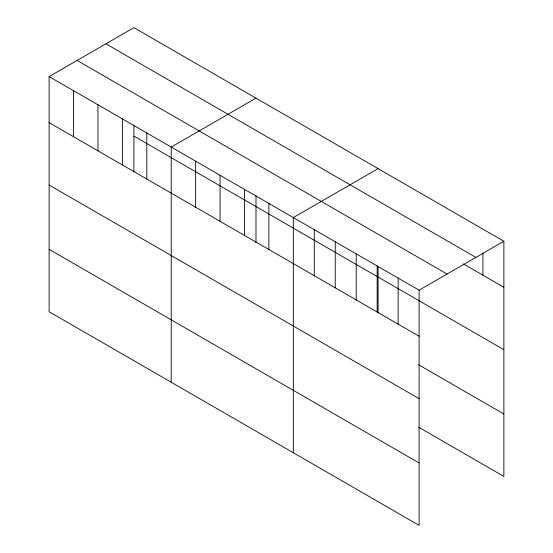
<?xml version="1.0" encoding="UTF-8"?>
<svg xmlns="http://www.w3.org/2000/svg" width="553" height="553" viewBox="0 0 553 553"><rect width="100%" height="100%" fill="white"/><g stroke="black" fill="none" stroke-linecap="round" stroke-linejoin="round"><path stroke-width="0.83" d="M49.127 76.591L419.098 290.194L419.098 525.35L49.127 311.747L49.127 76.591L133.902 27.65L503.873 241.253L503.873 476.41L418.566 427.158M255.991 98.137L171.216 147.084L171.216 382.234M378.086 168.63L293.311 217.571L293.311 452.727M419.098 290.194L503.873 241.253M105.927 43.805L475.898 257.408M463.393 263.919L503.873 287.29M77.102 60.443L447.073 274.046M133.902 136.093L503.873 349.696M49.127 122.635L419.098 336.238M418.566 364.745L503.873 413.997M49.127 185.041L419.098 398.644M49.127 249.341L419.098 462.944M482.907 253.018L482.907 275.187M398.132 278.09L398.132 324.134M378.086 266.256L378.086 313.081M377.167 265.986L377.167 312.03M356.208 253.882L356.208 299.926M335.242 241.779L335.242 287.823M314.277 229.675L314.277 275.712M268.889 203.476L268.889 249.514M255.991 195.769L255.991 242.594M244.474 189.375L244.474 235.412M220.053 175.28L220.053 221.318M195.638 161.179L195.638 207.223M146.801 132.983L146.801 179.027M133.902 125.282L133.902 172.107M122.379 118.888L122.379 164.925M97.964 104.787L97.964 150.831M73.542 90.692L73.542 136.729"/></g></svg>
